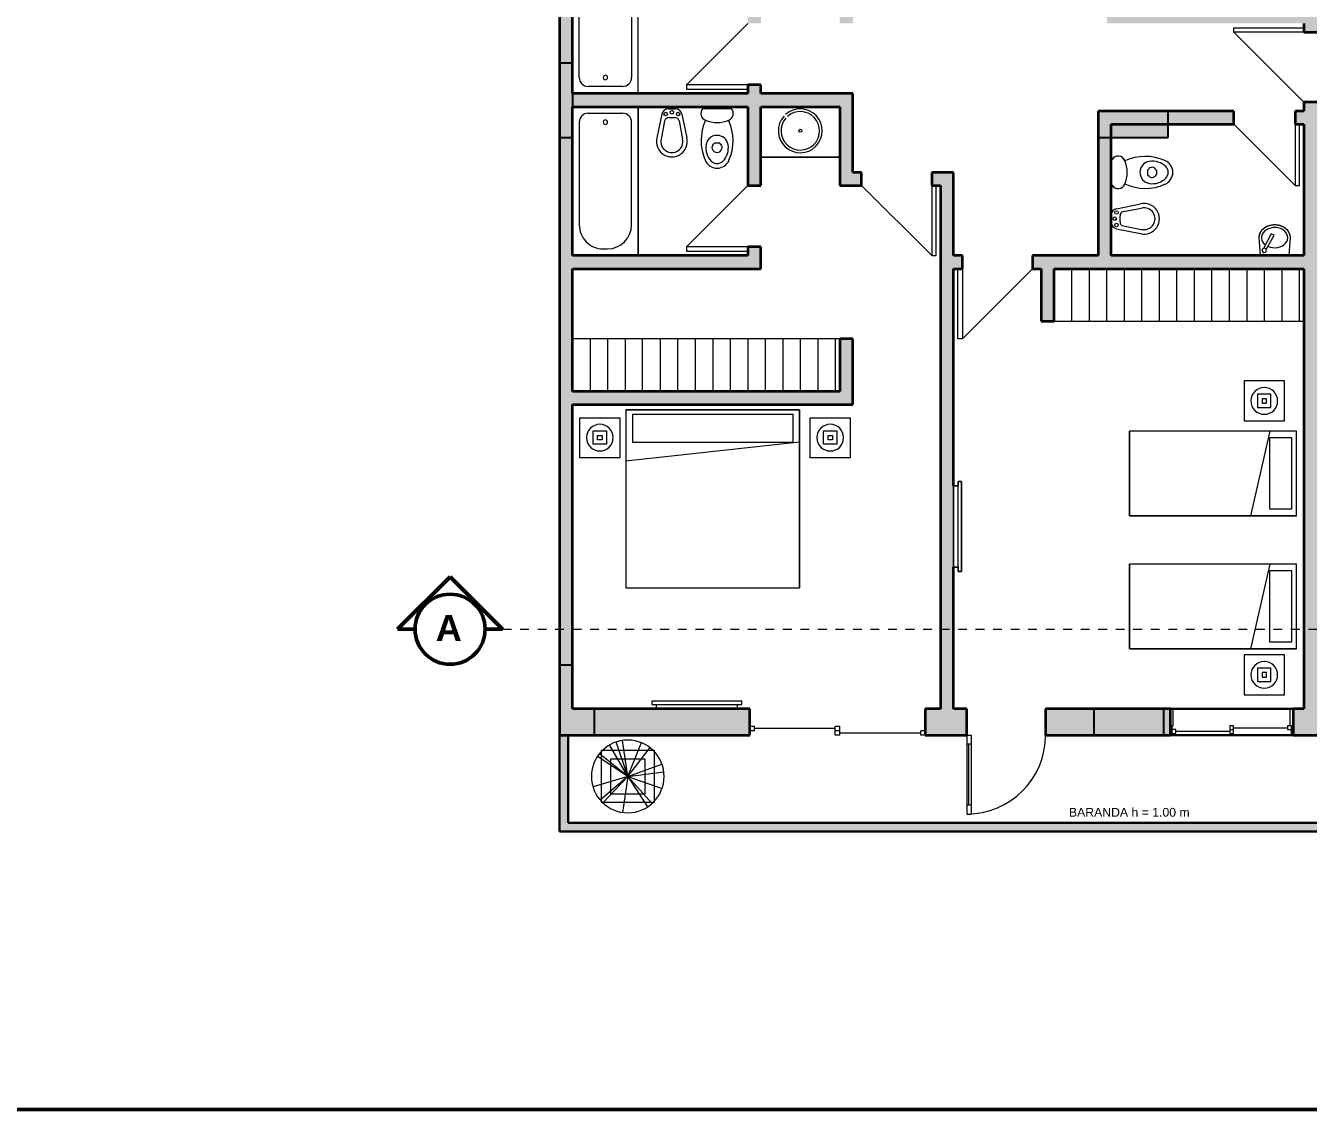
# Model space of a CAD drawing. Header units: metres. Extents: x 42 to 294, y -52 to 32.
# Drawn here: x 125.79 to 140.43, y 3.34 to 15.71 of the extents above; entities that cross this region are included whole.
import ezdxf

# ---------------------------------------------------------------- set-up
doc = ezdxf.new("R2010")
doc.units = ezdxf.units.M
doc.header["$LTSCALE"] = 0.15
doc.linetypes.add('Trazo punto', pattern=[0.015875, 0.00635, -0.004763, 0, -0.004763])
doc.layers.get('0').update_dxf_attribs({"lineweight": 20})
for name, color, linetype, lineweight in [('A-----SYP', 6, 'Continuous', 50), ('A-DOORSYM', 1, 'Continuous', 9), ('A-ELEVOTM', 1, 'Continuous', 9), ('A-FLOROTM', 6, 'Continuous', 13), ('A-GLAZIDM', 6, 'Continuous', 9), ('A-WALL', 2, 'Continuous', 30), ('E-LITEEQM', 4, 'Continuous', 9), ('I-DETLFUM', 2, 'Continuous', 9), ('L-DETLGEM', 6, 'Continuous', 9), ('L-PLNTBEM', 3, 'Continuous', 9), ('P-SANRFIM', 6, 'Continuous', 9), ('RECUADRO', 82, 'Continuous', 50)]:
    doc.layers.add(name, color=color, linetype=linetype, lineweight=lineweight)
doc.layers.add('Hatch', color=8, linetype='Continuous')
doc.layers.add('MUROS', color=11, linetype='Continuous')
doc.styles.get("Standard").update_dxf_attribs({"font": 'arial.ttf', "height": 0.15})

# ---------------------------------------------------------------- blocks, each defined once
blk = doc.blocks.new('Deslizante-2 Paneles - 2000 x 2100mm-72-02 Primer piso')
at = {"layer": 'A-DOORSYM', "lineweight": 13}
for p, q in [((-1, 0.277), (-1, 0.227)), ((-1, 0.277), (-0.95, 0.277)), ((-1, 0.227), (-0.95, 0.227)), ((-0.95, 0.277), (-0.95, 0.227)), ((-0.0254, 0.277), (-0.0254, 0.227)), ((-0.0254, 0.277), (0.0254, 0.277)), ((-0.0254, 0.227), (-0.0254, 0.177)), ((-0.0254, 0.227), (0.0254, 0.227)), ((-0.0254, 0.227), (0.0254, 0.227)), ((-0.0254, 0.177), (0.0254, 0.177)), ((0.0254, 0.277), (0.0254, 0.227)), ((0.0254, 0.227), (0.0254, 0.177)), ((0.9492, 0.227), (0.9492, 0.177)), ((0.9492, 0.227), (1, 0.227)), ((0.9492, 0.177), (1, 0.177)), ((1, 0.227), (1, 0.177))]:
    blk.add_line(p, q, dxfattribs=at)
at = {"layer": 'A-ELEVOTM'}
for p, q in [((-0.95, 0.252), (-0.0254, 0.252)), ((0.0254, 0.202), (0.9492, 0.202))]:
    blk.add_line(p, q, dxfattribs=at)
blk = doc.blocks.new('Simple-Cristal 1 - 900 x 2100mm-73-02 Primer piso')
at = {"layer": 'A-DOORSYM', "lineweight": 13}
for p, q in [((0.399, 0.948), (0.399, 1.05)), ((0.45, 1.05), (0.399, 1.05)), ((0.45, 0.948), (0.45, 1.05)), ((0.399, 0.948), (0.45, 0.948)), ((0.399, 0.252), (0.45, 0.252)), ((0.399, 0.15), (0.399, 0.252)), ((0.45, 0.15), (0.399, 0.15)), ((0.45, 0.15), (0.45, 0.252))]:
    blk.add_line(p, q, dxfattribs=at)
at = {"layer": 'A-DOORSYM'}
for p, q in [((0.399, 0.252), (0.399, 0.948)), ((0.45, 0.252), (0.45, 0.948))]:
    blk.add_line(p, q, dxfattribs=at)
blk.add_arc((0.45, 0.15), 0.9, 90, 180, dxfattribs=at)
at = {"layer": 'A-ELEVOTM'}
blk.add_line((0.4245, 0.948), (0.4245, 0.252), dxfattribs=at)
blk = doc.blocks.new('Puerta de 1 hoja - 80 x 210 cm-64-02 Primer piso')
at = {"layer": 'A-DOORSYM', "lineweight": 13}
for p, q in [((0.667, -0.875), (-0.133, -0.075)), ((0.667, -0.875), (-0.133, -0.075)), ((0.667, -0.075), (0.667, -0.875))]:
    blk.add_line(p, q, dxfattribs=at)
blk = doc.blocks.new('Puerta de 1 hoja - 80 x 210 cm-66-02 Primer piso')
at = {"layer": 'A-DOORSYM', "lineweight": 13}
for p, q in [((0.667, 0.875), (-0.133, 0.075)), ((0.667, 0.875), (-0.133, 0.075)), ((0.667, 0.075), (0.667, 0.875))]:
    blk.add_line(p, q, dxfattribs=at)
blk = doc.blocks.new('Puerta de 1 hoja - 70x210 cm-69-02 Primer piso')
at = {"layer": 'A-DOORSYM', "lineweight": 13}
for p, q in [((0.617, -0.775), (-0.083, -0.075)), ((0.617, -0.775), (-0.083, -0.075)), ((0.617, -0.075), (0.617, -0.775))]:
    blk.add_line(p, q, dxfattribs=at)
blk = doc.blocks.new('Puerta de 1 hoja - 70x210 cm-68-02 Primer piso')
at = {"layer": 'A-DOORSYM', "lineweight": 13}
for p, q in [((0.617, -0.775), (-0.083, -0.075)), ((0.617, -0.775), (-0.083, -0.075)), ((0.617, -0.075), (0.617, -0.775))]:
    blk.add_line(p, q, dxfattribs=at)
blk = doc.blocks.new('Deslizante con cubrejuntas - 1400 x 1200mm-38-02 Primer piso')
at = {"layer": 'A-GLAZIDM', "lineweight": 13}
for p, q in [((-0.7, 0.15), (-0.68095, 0.15)), ((-0.68095, 0.15), (-0.68095, 0.04205)), ((0.68095, 0.15), (0.68095, 0.04205)), ((0.7, 0.15), (0.68095, 0.15)), ((0.7, -0.15), (0.7, 0.15)), ((-0.6365, 0.0865), (-0.68095, 0.0865)), ((-0.68095, 0.04205), (-0.66825, 0.04205)), ((-0.66825, 0.04205), (-0.6365, 0.04205)), ((-0.66825, 0.04205), (-0.66825, -0.15)), ((-0.6365, 0.04205), (-0.6365, 0.0865)), ((-0.022225, 0.064275), (-0.6365, 0.064275)), ((-0.022225, 0.13095), (-0.022225, 0.04205)), ((0.022225, 0.13095), (-0.022225, 0.13095)), ((0.022225, 0.0865), (-0.022225, 0.0865)), ((-0.022225, 0.04205), (0.022225, 0.04205)), ((0.022225, 0.04205), (0.022225, 0.13095)), ((0.022225, 0.108725), (0.6365, 0.108725)), ((0.6365, 0.13095), (0.6365, 0.0865)), ((0.68095, 0.13095), (0.6365, 0.13095)), ((0.6365, 0.0865), (0.68095, 0.0865)), ((0.66825, 0.04205), (0.66825, -0.15)), ((0.68095, 0.04205), (0.66825, 0.04205)), ((-0.66825, -0.15), (-0.7, -0.15)), ((0.66825, -0.15), (0.7, -0.15))]:
    blk.add_line(p, q, dxfattribs=at)
blk = doc.blocks.new('Bed _3_ - 1981 x 2032mm - King-95-02 Primer piso')
at = {"layer": 'I-DETLFUM'}
for p, q in [((1.262, 0.97), (-0.719, 0.97)), ((-0.719, 0.97), (-0.719, -1.062)), ((-0.719, 0.97), (-0.719, -1.062)), ((-0.719, 0.97), (1.262, 0.97)), ((-0.643, 0.92), (-0.643, 0.602)), ((-0.643, 0.92), (1.186, 0.92)), ((1.186, 0.92), (1.186, 0.602)), ((1.262, -1.062), (1.262, 0.97)), ((1.262, 0.97), (1.262, -1.062)), ((1.262, 0.602), (-0.719, 0.384)), ((-0.643, 0.602), (1.186, 0.602)), ((-0.719, -1.062), (1.262, -1.062)), ((-0.719, -1.062), (1.262, -1.062))]:
    blk.add_line(p, q, dxfattribs=at)
blk = doc.blocks.new('Mesa-Mesita de noche - 0457 x 0457 x 0610 mm-22-02 Primer piso')
at = {"layer": 'I-DETLFUM'}
for p, q in [((0.004, 0), (0.004, 0.457)), ((0.004, 0.457), (0.461, 0.457)), ((0.461, 0.457), (0.461, 0)), ((0.461, 0), (0.004, 0))]:
    blk.add_line(p, q, dxfattribs=at)
blk = doc.blocks.new('Table Lamp _2_ - 60 watt Incandescent-23-02 Primer piso')
at = {"layer": 'E-LITEEQM'}
for p, q in [((-0.0762, -0.0762), (-0.0762, 0.0762)), ((-0.0762, 0.0762), (0.0762, 0.0762)), ((-0.0254, -0.0254), (-0.0254, 0.0254)), ((-0.0254, 0.0254), (0.0254, 0.0254)), ((0.0254, 0.0254), (0.0254, -0.0254)), ((0.0762, 0.0762), (0.0762, -0.0762)), ((0.0762, -0.0762), (-0.0762, -0.0762)), ((0.0254, -0.0254), (-0.0254, -0.0254))]:
    blk.add_line(p, q, dxfattribs=at)
for start, end in [(360, 180), (180, 360)]:
    blk.add_arc((0, 0), 0.1524, start, end, dxfattribs=at)
blk = doc.blocks.new('Television - Plasma - 42_-91-02 Primer piso')
at = {"layer": 'I-DETLFUM'}
for p, q in [((-0.4064, 0), (-0.4064, -0.0508)), ((-0.4064, 0), (-0.4064, -0.0508)), ((-0.4064, -0.0508), (-0.4572, -0.0508)), ((-0.4572, -0.0508), (-0.4572, -0.0889)), ((-0.4572, -0.0508), (-0.4572, -0.0889)), ((0.5715, -0.0508), (-0.4572, -0.0508)), ((-0.4572, -0.0889), (0.5715, -0.0889)), ((-0.4572, -0.0889), (0.5715, -0.0889)), ((0.5207, -0.0508), (0.5207, 0)), ((0.5207, -0.0508), (0.5207, 0)), ((0.5715, -0.0508), (0.5207, -0.0508)), ((0.5715, -0.0889), (0.5715, -0.0508)), ((0.5715, -0.0889), (0.5715, -0.0508))]:
    blk.add_line(p, q, dxfattribs=at)
blk = doc.blocks.new('Sink - Bathroom _2_ - Sink - Bathroom _2_-96-02 Primer piso')
at = {"layer": 'P-SANRFIM'}
for p, q in [((0.475, 0.6), (-0.425, 0.6)), ((-0.425, 0.6), (0.475, 0.6))]:
    blk.add_line(p, q, dxfattribs=at)
blk.add_circle((0.025, 0.3), 0.017, dxfattribs=at)
for radius, start, end in [(0.25, 318.0028, 312.3075), (0.22, 318.5288, 312.0316)]:
    blk.add_arc((0.025, 0.3), radius, start, end, dxfattribs=at)
blk = doc.blocks.new('WC w Cistern _5_ - 540 x 360mm-97-02 Primer piso')
at = {"layer": 'P-SANRFIM'}
for p, q in [((-0.043, 0.431), (-0.031, 0.418)), ((-0.031, 0.418), (0.031, 0.418)), ((0.031, 0.418), (0.043, 0.431))]:
    blk.add_line(p, q, dxfattribs=at)
for points in [[(-0.133, 0.156), (-0.15, 0.146), (-0.165, 0.133), (-0.176, 0.117), (-0.183, 0.099), (-0.185, 0.079), (-0.183, 0.06), (-0.176, 0.041), (-0.165, 0.025)], [(0.165, 0.025), (0.176, 0.041), (0.183, 0.06), (0.185, 0.079), (0.183, 0.099), (0.176, 0.117), (0.165, 0.133), (0.15, 0.146), (0.133, 0.156)]]:
    blk.add_lwpolyline(points, dxfattribs=at)
for centre, radius, start, end in [((0.375, 0.388), 0.558, 156.2031, 204.6097), ((0.375, 0.388), 0.558, 156.2031, 204.6455), ((0.001, 0.553), 0.15, 90.5311, 156.2031), ((0.001, 0.553), 0.15, 90.5311, 156.2031), ((0.091, 0.47), 0.22, 135.6026, 189.0939), ((-0.008, 0.567), 0.0816, 84.1645, 135.6026), ((-0.001, 0.553), 0.15, 23.7969, 89.4689), ((-0.001, 0.553), 0.15, 23.7969, 89.4689), ((0.008, 0.567), 0.0816, 44.3974, 95.8355), ((-0.091, 0.47), 0.22, 350.9061, 44.3974), ((-0.375, 0.388), 0.558, 335.3545, 23.7969), ((-0.375, 0.388), 0.558, 335.3903, 23.7969), ((-0.008, 0.466), 0.05, 162.8135, 225), ((0, 0.464), 0.0581, 17.1829, 162.8135), ((0.008, 0.466), 0.05, 315, 17.1829), ((0, 0.456), 0.128, 189.0939, 270.0015), ((0, 0.456), 0.128, 269.9985, 317.5547), ((0, 0.456), 0.128, 317.5547, 350.9061), ((-0.103, 0.079), 0.0825, 113.1218, 221.16), ((0, -0.162), 0.344, 66.8782, 113.1218), ((0.103, 0.079), 0.0825, 318.84, 66.8782)]:
    blk.add_arc(centre, radius, start, end, dxfattribs=at)
blk = doc.blocks.new('2D Bath _2_ - 2D Bath _2_ 2-98-02 Primer piso')
at = {"layer": 'P-SANRFIM'}
for p, q in [((0.589, 0.825), (-1.111, 0.825)), ((-1.111, 0.825), (0.589, 0.825)), ((0.24, 0.749), (-0.933, 0.749)), ((-1.034, 0.647), (-1.034, 0.253)), ((0.513, 0.425), (0.513, 0.475)), ((-0.933, 0.151), (0.24, 0.151))]:
    blk.add_line(p, q, dxfattribs=at)
for centre, radius, start, end in [((-0.933, 0.647), 0.102, 90, 180), ((0.24, 0.475), 0.273, 360, 90), ((-0.933, 0.45), 0.0254, 0, 180), ((-0.933, 0.45), 0.0254, 180, 0), ((0.24, 0.425), 0.273, 270, 0), ((-0.933, 0.253), 0.102, 180, 270)]:
    blk.add_arc(centre, radius, start, end, dxfattribs=at)
blk = doc.blocks.new('2D Bath _2_ - 2D Bath _2_-99-02 Primer piso')
at = {"layer": 'P-SANRFIM'}
for p, q in [((-1.111, -0.075), (-1.111, -0.825)), ((-1.111, -0.075), (-1.111, -0.825)), ((0.389, -0.825), (0.389, -0.075)), ((0.389, -0.825), (0.389, -0.075)), ((-1.034, -0.647), (-1.034, -0.253)), ((-0.933, -0.151), (0.04, -0.151)), ((0.313, -0.425), (0.313, -0.475)), ((-1.111, -0.825), (0.389, -0.825)), ((-1.111, -0.825), (0.389, -0.825)), ((0.04, -0.749), (-0.933, -0.749))]:
    blk.add_line(p, q, dxfattribs=at)
for centre, radius, start, end in [((-0.933, -0.253), 0.102, 90, 180), ((0.04, -0.425), 0.273, 360, 90), ((-0.933, -0.45), 0.0254, 360, 180), ((-0.933, -0.45), 0.0254, 180, 0), ((0.04, -0.475), 0.273, 270, 0), ((-0.933, -0.647), 0.102, 180, 270)]:
    blk.add_arc(centre, radius, start, end, dxfattribs=at)
blk = doc.blocks.new('Bed _3_ - 0965 x 1905mm - Twin-100-02 Primer piso')
at = {"layer": 'I-DETLFUM'}
for p, q in [((0.754, 0.998), (-0.211, 0.998)), ((-0.211, 0.998), (-0.211, -0.907)), ((-0.211, 0.998), (0.754, 0.998)), ((-0.211, -0.907), (-0.211, 0.998)), ((0.754, -0.907), (0.754, 0.998)), ((0.754, -0.907), (0.754, 0.998)), ((0.754, -0.602), (-0.211, -0.384)), ((-0.135, -0.602), (0.678, -0.602)), ((-0.135, -0.856), (-0.135, -0.602)), ((0.678, -0.856), (0.678, -0.602)), ((-0.135, -0.856), (0.678, -0.856)), ((-0.211, -0.907), (0.754, -0.907)), ((-0.211, -0.907), (0.754, -0.907))]:
    blk.add_line(p, q, dxfattribs=at)
blk = doc.blocks.new('Mesa-Mesita de noche - 0457 x 0457 x 0610 mm-101-02 Primer piso')
at = {"layer": 'I-DETLFUM'}
for p, q in [((0.461, 0), (0.004, 0)), ((0.004, 0), (0.004, -0.457)), ((0.461, -0.457), (0.461, 0)), ((0.004, -0.457), (0.461, -0.457))]:
    blk.add_line(p, q, dxfattribs=at)
blk = doc.blocks.new('Table Lamp _2_ - 60 watt Incandescent-102-02 Primer piso')
at = {"layer": 'E-LITEEQM'}
for p, q in [((0.0762, 0.0762), (-0.0762, 0.0762)), ((-0.0762, 0.0762), (-0.0762, -0.0762)), ((0.0254, 0.0254), (-0.0254, 0.0254)), ((-0.0254, 0.0254), (-0.0254, -0.0254)), ((0.0254, -0.0254), (0.0254, 0.0254)), ((0.0762, -0.0762), (0.0762, 0.0762)), ((-0.0762, -0.0762), (0.0762, -0.0762)), ((-0.0254, -0.0254), (0.0254, -0.0254))]:
    blk.add_line(p, q, dxfattribs=at)
for start, end in [(0, 180), (180, 0)]:
    blk.add_arc((0, 0), 0.1524, start, end, dxfattribs=at)
blk = doc.blocks.new('WC w Cistern _5_ - 540 x 360mm-7-02 Primer piso')
at = {"layer": 'P-SANRFIM'}
for p, q in [((-0.147, 0), (-0.147, -0.009)), ((-0.147, 0), (-0.147, -0.009)), ((0.147, -0.009), (0.147, 0)), ((0.147, -0.009), (0.147, 0)), ((-0.043, -0.431), (-0.031, -0.418)), ((-0.031, -0.418), (0.031, -0.418)), ((0.031, -0.418), (0.043, -0.431))]:
    blk.add_line(p, q, dxfattribs=at)
for centre, radius, start, end in [((-0.103, -0.079), 0.0825, 122.2745, 248.8192), ((-0.103, -0.079), 0.0825, 122.2745, 246.8782), ((0.103, -0.079), 0.0825, 291.1808, 57.7255), ((0.103, -0.079), 0.0825, 293.1218, 57.7255), ((0.375, -0.388), 0.558, 155.3545, 203.7969), ((0.375, -0.388), 0.558, 155.3903, 203.7969), ((0, 0.162), 0.344, 246.8782, 293.1218), ((-0.375, -0.388), 0.558, 336.2031, 24.6455), ((-0.375, -0.388), 0.558, 336.2031, 24.6097), ((0.091, -0.47), 0.22, 170.9061, 224.3974), ((0, -0.456), 0.128, 89.9985, 170.9061), ((-0.008, -0.466), 0.05, 135, 197.1865), ((0, -0.456), 0.128, 42.4453, 90.0015), ((0.008, -0.466), 0.05, 342.8171, 45), ((-0.091, -0.47), 0.22, 315.6026, 9.0939), ((0, -0.456), 0.128, 9.0939, 42.4453), ((0, -0.464), 0.0581, 197.1865, 342.8171), ((0.001, -0.553), 0.15, 203.7969, 269.4689), ((0.001, -0.553), 0.15, 203.7969, 269.4689), ((-0.008, -0.567), 0.0816, 224.3974, 275.8355), ((-0.001, -0.553), 0.15, 270.5311, 336.2031), ((-0.001, -0.553), 0.15, 270.5311, 336.2031), ((0.008, -0.567), 0.0816, 264.1645, 315.6026)]:
    blk.add_arc(centre, radius, start, end, dxfattribs=at)
blk = doc.blocks.new('Basin - Small - Basin - Small-109-02 Primer piso')
at = {"layer": 'P-SANRFIM'}
for p, q in [((0.18, -0.205), (0.165, 0)), ((0.18, -0.205), (0.165, 0)), ((-0.165, 0), (-0.18, -0.205)), ((-0.165, 0), (-0.18, -0.205)), ((0.097, -0.071), (0.007, -0.233)), ((0.038, -0.25), (0.127, -0.083)), ((0.007, -0.233), (0.038, -0.25))]:
    blk.add_line(p, q, dxfattribs=at)
for start, end in [(152, 332), (332, 152)]:
    blk.add_arc((0.119, -0.059), 0.025, start, end, dxfattribs=at)
for major_axis, ratio, start_param, end_param in [((0.15, 0), 0.766667, 1.028817, 7.090351), ((0.18, 0), 0.805556, 3.141593, 6.283185)]:
    blk.add_ellipse((0, -0.205), major_axis=major_axis, ratio=ratio, start_param=start_param, end_param=end_param, dxfattribs=at)
at = {"layer": 'P-SANRFIM', "start_tangent": (0.003421, -0.999994), "end_tangent": (0.003421, 0.999994)}
blk.add_spline([(-0.18, -0.205), (-0.179, -0.221), (-0.175, -0.237), (-0.17, -0.253), (-0.166, -0.261), (-0.162, -0.268), (-0.158, -0.275), (-0.152, -0.282), (-0.147, -0.289), (-0.141, -0.295), (-0.134, -0.302), (-0.127, -0.308), (-0.12, -0.313), (-0.112, -0.318), (-0.104, -0.323), (-0.096, -0.328), (-0.087, -0.332), (-0.078, -0.336), (-0.069, -0.339), (-0.059, -0.342), (-0.05, -0.344), (-0.04, -0.346), (-0.03, -0.348), (-0.02, -0.349), (-0.01, -0.35), (0, -0.35), (0.01, -0.35), (0.02, -0.349), (0.03, -0.348), (0.04, -0.346), (0.055, -0.343), (0.069, -0.339), (0.083, -0.334), (0.096, -0.328), (0.108, -0.321), (0.12, -0.313), (0.131, -0.305), (0.141, -0.295), (0.15, -0.286), (0.158, -0.275), (0.164, -0.264), (0.17, -0.253), (0.174, -0.241), (0.177, -0.229), (0.18, -0.205)], degree=3, dxfattribs=at)
blk = doc.blocks.new('Television - Plasma - 42_-117-02 Primer piso')
at = {"layer": 'I-DETLFUM'}
for p, q in [((0.5715, 0.0889), (-0.4572, 0.0889)), ((-0.4572, 0.0889), (-0.4572, 0.0508)), ((-0.4572, 0.0508), (-0.4572, 0.0889)), ((-0.4572, 0.0889), (0.5715, 0.0889)), ((-0.4572, 0.0508), (-0.4064, 0.0508)), ((0.5715, 0.0508), (-0.4572, 0.0508)), ((-0.4064, 0.0508), (-0.4064, 0)), ((-0.4064, 0), (-0.4064, 0.0508)), ((-0.4064, 0), (0.5207, 0)), ((0.5207, 0), (-0.4064, 0)), ((0.5207, 0.0508), (0.5715, 0.0508)), ((0.5207, 0), (0.5207, 0.0508)), ((0.5207, 0.0508), (0.5207, 0)), ((0.5715, 0.0508), (0.5715, 0.0889)), ((0.5715, 0.0889), (0.5715, 0.0508))]:
    blk.add_line(p, q, dxfattribs=at)
blk = doc.blocks.new('Tiesto - 0600 x 0600mm-93-02 Primer piso')
at = {"layer": 'L-DETLGEM'}
for p, q in [((-0.3, -0.3), (-0.3, 0.3)), ((-0.3, 0.3), (0.3, 0.3)), ((0.3, 0.3), (0.3, -0.3)), ((-0.1984, 0.1984), (-0.1984, -0.1984)), ((0.1984, 0.1984), (-0.1984, 0.1984)), ((0.1984, -0.1984), (0.1984, 0.1984)), ((-0.1984, -0.1984), (0.1984, -0.1984)), ((0.3, -0.3), (-0.3, -0.3))]:
    blk.add_line(p, q, dxfattribs=at)
blk = doc.blocks.new('RPC Tree - Deciduous - Gray Birch - 1_5 Meter-94-02 Primer piso')
at = {"layer": 'L-PLNTBEM'}
for q in [(-0.209, 0.359), (-0.133, 0.393), (-0.059, 0.411), (0.156, 0.385), (0.254, 0.328), (-0.347, 0.228), (-0.325, 0.257), (-0.397, -0.119), (-0.314, -0.271), (-0.284, -0.302), (-0.059, -0.411), (0.39, 0.141), (0.412, 0.053), (0.224, -0.349), (0.278, -0.308), (0.391, -0.14)]:
    blk.add_line((0, 0), q, dxfattribs=at)
for start, end in [(360, 180), (180, 360)]:
    blk.add_arc((0, 0), 0.415, start, end, dxfattribs=at)
blk = doc.blocks.new('Sección - Extremo de sección-3896-02 Primer piso')
at = {"layer": 'A-----SYP'}
for p, q in [((-0.006, 0.00598), (-0.012, 0)), ((0, 0), (-0.006, 0.00598)), ((-0.012, 0), (-0.01, 0)), ((-0.002, 0), (0, 0))]:
    blk.add_line(p, q, dxfattribs=at)
blk.add_circle((-0.006, 0), 0.004, dxfattribs=at)
blk.add_arc((-0.006, 0), 0.004, 0, 180, dxfattribs=at)

msp = doc.modelspace()

# ---------------------------------------------------------------- hatches: boundary and pattern name
at = {"layer": 'Hatch'}
msp.add_hatch(color=256, dxfattribs=at).paths.add_polyline_path([(132.034, 15.287), (131.884, 15.287), (131.884, 14.437), (132.034, 14.437)])
at = {"layer": 'Hatch', "ltscale": 0.2}
for points in [[(138.834, 14.437), (138.834, 14.737), (138.034, 14.737), (138.034, 14.437)], [(131.884, 7.612), (132.284, 7.612), (132.284, 7.912), (132.034, 7.912), (132.034, 8.412), (131.884, 8.412)], [(138.784, 7.612), (138.784, 7.912), (137.984, 7.912), (137.984, 7.612)]]:
    msp.add_hatch(color=256, dxfattribs=at).paths.add_polyline_path(points)
at = {"layer": 'MUROS'}
for points in [[(135.334, 16.787), (135.234, 16.787), (135.234, 17.387), (135.084, 17.387), (135.084, 16.787), (132.034, 16.787), (132.034, 20.037), (131.884, 20.037), (131.884, 15.287), (132.034, 15.287), (132.034, 16.637), (134.034, 16.637), (134.034, 15.737), (134.184, 15.737), (134.184, 16.637), (135.084, 16.637), (135.084, 15.737), (135.234, 15.737), (135.234, 16.637), (135.334, 16.637)], [(145.184, 7.612), (145.084, 7.612), (145.084, 6.612), (131.984, 6.612), (131.984, 7.611), (131.884, 7.611), (131.884, 6.512), (145.184, 6.512)]]:
    msp.add_hatch(color=256, dxfattribs=at).paths.add_polyline_path(points)
h = msp.add_hatch(color=256, dxfattribs=at)
h.paths.add_polyline_path([(140.534, 18.662), (140.609, 18.662), (140.609, 18.812), (140.534, 18.812), (140.534, 19.212), (140.384, 19.212), (140.384, 15.887), (138.384, 15.887), (138.384, 16.487), (138.234, 16.487), (138.234, 15.887), (138.134, 15.887), (138.134, 15.737), (140.384, 15.737), (140.384, 15.637), (140.534, 15.637)])
h.paths.add_polyline_path([(144.309, 18.812), (141.509, 18.812), (141.509, 18.662), (144.109, 18.662), (144.109, 17.612), (144.259, 17.612), (144.259, 18.662), (144.309, 18.662)])
h.paths.add_polyline_path([(139.584, 14.737), (138.834, 14.737), (138.834, 14.587), (139.584, 14.587)], flags=17)
h.paths.add_polyline_path([(141.784, 8.712), (140.534, 8.712), (140.534, 8.822), (140.384, 8.822), (140.384, 7.912), (140.259, 7.912), (140.259, 7.612), (140.684, 7.612), (140.684, 8.412), (141.784, 8.412)])
h.paths.add_polyline_path([(140.534, 14.837), (140.384, 14.837), (140.384, 14.737), (140.284, 14.737), (140.284, 14.587), (140.334, 14.587), (140.384, 14.587), (140.384, 13.087), (138.184, 13.087), (138.184, 14.437), (138.034, 14.437), (138.034, 13.087), (137.284, 13.087), (137.284, 12.937), (137.384, 12.937), (137.384, 12.337), (137.534, 12.337), (137.534, 12.937), (140.384, 12.937), (140.384, 8.822), (140.534, 8.822), (140.534, 10.34), (140.534, 11.445)])
h = msp.add_hatch(color=256, dxfattribs=at)
h.paths.add_polyline_path([(135.234, 14.937), (134.184, 14.937), (134.184, 15.037), (134.034, 15.037), (134.034, 14.987), (134.034, 14.937), (132.034, 14.937), (132.034, 14.787), (134.034, 14.787), (134.034, 13.887), (134.184, 13.887), (134.184, 14.787), (135.084, 14.787), (135.084, 13.887), (135.334, 13.887), (135.334, 14.037), (135.234, 14.037)])
h.paths.add_polyline_path([(134.184, 13.187), (134.034, 13.187), (134.034, 13.137), (134.034, 13.087), (132.034, 13.087), (132.034, 14.437), (131.884, 14.437), (131.884, 8.822), (132.034, 8.822), (132.034, 11.387), (135.234, 11.387), (135.234, 12.137), (135.084, 12.137), (135.084, 11.537), (132.034, 11.537), (132.034, 12.937), (134.184, 12.937)])
h = msp.add_hatch(color=256, dxfattribs=at)
h.paths.add_polyline_path([(136.384, 12.937), (136.484, 12.937), (136.484, 13.087), (136.384, 13.087), (136.384, 14.037), (136.134, 14.037), (136.134, 13.887), (136.184, 13.887), (136.234, 13.887), (136.234, 8.822), (136.384, 8.822), (136.384, 9.531), (136.384, 10.458)])
h.paths.add_polyline_path([(136.384, 8.822), (136.234, 8.822), (136.234, 7.912), (136.059, 7.912), (136.059, 7.612), (136.534, 7.612), (136.534, 7.912), (136.384, 7.912)])
h.paths.add_polyline_path([(134.059, 7.912), (132.284, 7.912), (132.284, 7.612), (134.059, 7.612)])
h.paths.add_polyline_path([(132.034, 8.822), (131.884, 8.822), (131.884, 8.412), (132.034, 8.412)])
h.paths.add_polyline_path([(137.984, 7.912), (137.434, 7.912), (137.434, 7.612), (137.984, 7.612)])
h.paths.add_polyline_path([(138.859, 7.912), (138.784, 7.912), (138.784, 7.612), (138.859, 7.612)])

# ---------------------------------------------------------------- linework, layer by layer
for p, q in [((137.534, 12.337), (137.534, 12.937)), ((137.734, 12.337), (137.734, 12.937)), ((137.934, 12.337), (137.934, 12.937)), ((138.134, 12.337), (138.134, 12.937)), ((138.334, 12.337), (138.334, 12.937)), ((138.534, 12.337), (138.534, 12.937)), ((138.734, 12.337), (138.734, 12.937)), ((138.934, 12.337), (138.934, 12.937)), ((139.134, 12.337), (139.134, 12.937)), ((139.334, 12.337), (139.334, 12.937)), ((139.534, 12.337), (139.534, 12.937)), ((139.734, 12.337), (139.734, 12.937)), ((139.934, 12.337), (139.934, 12.937)), ((140.134, 12.337), (140.134, 12.937)), ((140.334, 12.337), (140.334, 12.937)), ((137.534, 12.337), (140.384, 12.337)), ((135.084, 12.137), (132.034, 12.137)), ((132.034, 12.137), (132.034, 11.537)), ((132.234, 12.137), (132.234, 11.537)), ((132.434, 12.137), (132.434, 11.537)), ((132.634, 12.137), (132.634, 11.537)), ((132.829, 12.137), (132.829, 11.537)), ((133.034, 12.137), (133.034, 11.537)), ((133.234, 12.137), (133.234, 11.537)), ((133.434, 12.137), (133.434, 11.537)), ((133.634, 12.137), (133.634, 11.537)), ((133.834, 12.137), (133.834, 11.537)), ((134.034, 12.137), (134.034, 11.537)), ((134.234, 12.137), (134.234, 11.537)), ((134.434, 12.137), (134.434, 11.537)), ((134.434, 12.137), (134.434, 11.537)), ((134.634, 12.137), (134.634, 11.537)), ((134.834, 12.137), (134.834, 11.537)), ((135.034, 12.137), (135.034, 11.537))]:
    msp.add_line(p, q)
at = {"layer": 'A-----SYP', "linetype": 'Trazo punto', "lineweight": 15}
msp.add_line((131.236, 8.822), (164.402, 8.822), dxfattribs=at)
at = {"layer": 'A-DOORSYM'}
for p, q in [((139.584, 15.637), (139.584, 15.687)), ((139.584, 15.687), (140.384, 15.687)), ((140.384, 15.687), (140.384, 15.637)), ((140.384, 15.637), (140.384, 15.637)), ((133.334, 15.037), (133.334, 14.987)), ((133.334, 14.987), (134.034, 14.987)), ((134.034, 14.987), (134.034, 15.037)), ((140.334, 14.587), (140.284, 14.587)), ((140.334, 13.887), (140.334, 14.587)), ((136.184, 13.887), (136.134, 13.887)), ((136.184, 13.087), (136.184, 13.887)), ((140.284, 13.887), (140.334, 13.887)), ((133.334, 13.187), (133.334, 13.137)), ((134.034, 13.137), (134.034, 13.187)), ((133.334, 13.137), (134.034, 13.137)), ((136.134, 13.087), (136.184, 13.087)), ((136.434, 12.137), (136.434, 12.937)), ((136.434, 12.937), (136.484, 12.937)), ((136.484, 12.137), (136.434, 12.137))]:
    msp.add_line(p, q, dxfattribs=at)
at = {"layer": 'A-FLOROTM'}
msp.add_line((131.984, 7.612), (131.984, 7.611), dxfattribs=at)
at = {"layer": 'A-WALL', "lineweight": 35}
for p, q in [((131.884, 20.487), (131.884, 7.612)), ((132.034, 14.937), (132.034, 16.637)), ((140.384, 15.737), (140.384, 15.637)), ((140.384, 15.637), (140.534, 15.637)), ((134.034, 14.937), (132.034, 14.937)), ((134.034, 15.037), (134.034, 14.937)), ((134.184, 15.037), (134.034, 15.037)), ((134.184, 14.937), (134.184, 15.037)), ((135.234, 14.937), (134.184, 14.937)), ((135.234, 14.037), (135.234, 14.937)), ((140.534, 14.837), (140.384, 14.837)), ((140.384, 14.837), (140.384, 14.737)), ((132.034, 13.087), (132.034, 14.787)), ((132.034, 14.787), (134.034, 14.787)), ((134.034, 14.787), (134.034, 13.887)), ((134.184, 14.787), (135.084, 14.787)), ((134.184, 13.887), (134.184, 14.787)), ((135.084, 14.787), (135.084, 13.887)), ((139.584, 14.737), (138.034, 14.737)), ((138.034, 14.737), (138.034, 13.087)), ((139.584, 14.587), (139.584, 14.737)), ((140.384, 14.737), (140.284, 14.737)), ((140.284, 14.737), (140.284, 14.587)), ((138.184, 14.587), (139.584, 14.587)), ((138.184, 13.087), (138.184, 14.587)), ((140.284, 14.587), (140.384, 14.587)), ((140.384, 14.587), (140.384, 13.087)), ((135.334, 14.037), (135.234, 14.037)), ((135.334, 13.887), (135.334, 14.037)), ((136.384, 14.037), (136.134, 14.037)), ((136.134, 14.037), (136.134, 13.887)), ((136.384, 13.087), (136.384, 14.037)), ((134.034, 13.887), (134.184, 13.887)), ((135.084, 13.887), (135.334, 13.887)), ((136.134, 13.887), (136.234, 13.887)), ((136.234, 13.887), (136.234, 7.912)), ((134.034, 13.187), (134.034, 13.087)), ((134.184, 13.187), (134.034, 13.187)), ((134.184, 12.937), (134.184, 13.187)), ((134.034, 13.087), (132.034, 13.087)), ((136.484, 13.087), (136.384, 13.087)), ((136.484, 12.937), (136.484, 13.087)), ((138.034, 13.087), (137.284, 13.087)), ((137.284, 13.087), (137.284, 12.937)), ((140.384, 13.087), (138.184, 13.087)), ((132.034, 11.537), (132.034, 12.937)), ((132.034, 12.937), (134.184, 12.937)), ((136.384, 10.458), (136.384, 12.937)), ((136.384, 12.937), (136.484, 12.937)), ((137.284, 12.937), (137.384, 12.937)), ((137.384, 12.937), (137.384, 12.337)), ((137.534, 12.937), (140.384, 12.937)), ((137.534, 12.337), (137.534, 12.937)), ((140.384, 12.937), (140.384, 7.912)), ((137.384, 12.337), (137.534, 12.337)), ((135.234, 12.137), (135.084, 12.137)), ((135.084, 12.137), (135.084, 11.537)), ((135.234, 11.387), (135.234, 12.137)), ((135.084, 11.537), (132.034, 11.537)), ((132.034, 7.912), (132.034, 11.387)), ((132.034, 11.387), (135.234, 11.387)), ((136.384, 7.912), (136.384, 9.531)), ((134.059, 7.912), (132.034, 7.912)), ((134.059, 7.612), (134.059, 7.912)), ((136.234, 7.912), (136.059, 7.912)), ((136.059, 7.912), (136.059, 7.612)), ((136.534, 7.912), (136.384, 7.912)), ((136.534, 7.612), (136.534, 7.912)), ((138.859, 7.912), (137.434, 7.912)), ((137.434, 7.912), (137.434, 7.612)), ((138.859, 7.612), (138.859, 7.912)), ((140.384, 7.912), (140.259, 7.912)), ((140.259, 7.912), (140.259, 7.612)), ((131.884, 7.612), (134.059, 7.612)), ((136.059, 7.612), (136.534, 7.612)), ((137.434, 7.612), (138.859, 7.612)), ((140.259, 7.612), (140.684, 7.612))]:
    msp.add_line(p, q, dxfattribs=at)
at = {"layer": 'A-WALL'}
for p, q in [((138.859, 7.912), (140.259, 7.912)), ((131.884, 6.512), (131.884, 7.611)), ((131.984, 7.611), (131.884, 7.611)), ((131.984, 7.611), (131.984, 6.612)), ((140.259, 7.612), (138.859, 7.612)), ((131.984, 6.612), (145.084, 6.612)), ((145.184, 6.512), (131.884, 6.512))]:
    msp.add_line(p, q, dxfattribs=at)
at = {"layer": 'Hatch', "ltscale": 0.2}
for p, q in [((131.884, 15.287), (132.034, 15.287)), ((131.884, 14.437), (131.884, 15.287)), ((132.034, 15.287), (132.034, 14.437)), ((138.834, 14.737), (138.034, 14.737)), ((138.034, 14.737), (138.034, 14.437)), ((138.834, 14.437), (138.834, 14.737)), ((131.884, 14.437), (132.034, 14.437)), ((138.034, 14.437), (138.834, 14.437)), ((132.034, 8.412), (131.884, 8.412)), ((131.884, 8.412), (131.884, 7.612)), ((132.034, 7.912), (132.034, 8.412)), ((132.284, 7.912), (132.034, 7.912)), ((132.284, 7.612), (132.284, 7.912)), ((138.784, 7.912), (137.984, 7.912)), ((137.984, 7.912), (137.984, 7.612)), ((138.784, 7.612), (138.784, 7.912)), ((131.884, 7.612), (132.284, 7.612)), ((137.984, 7.612), (138.784, 7.612))]:
    msp.add_line(p, q, dxfattribs=at)
at = {"layer": 'P-SANRFIM'}
for p, q in [((133.054, 14.703), (132.998, 14.43)), ((133.127, 14.763), (133.208, 14.763)), ((133.134, 14.663), (133.202, 14.663)), ((133.282, 14.703), (133.338, 14.43)), ((133.849, 14.763), (133.519, 14.763)), ((133.085, 14.625), (133.047, 14.418)), ((133.168, 14.637), (133.168, 14.637)), ((133.25, 14.625), (133.289, 14.418)), ((138.244, 13.622), (138.517, 13.678)), ((138.322, 13.591), (138.529, 13.63)), ((138.184, 13.468), (138.184, 13.549)), ((138.284, 13.474), (138.284, 13.542)), ((138.334, 13.508), (138.334, 13.508)), ((138.244, 13.394), (138.517, 13.338)), ((138.322, 13.426), (138.529, 13.387))]:
    msp.add_line(p, q, dxfattribs=at)
for centre in [(133.097, 14.703), (133.168, 14.723), (133.239, 14.703), (138.224, 13.508), (138.244, 13.579), (138.244, 13.437)]:
    msp.add_circle(centre, 0.02, dxfattribs=at)
for centre, radius, start, end in [((133.127, 14.688), 0.075, 90, 168.4097), ((133.134, 14.613), 0.05, 90, 166.1286), ((133.202, 14.613), 0.05, 13.8714, 90), ((133.208, 14.688), 0.075, 11.5903, 90), ((133.168, 14.388), 0.175, 166.1286, 13.8714), ((133.168, 14.388), 0.125, 166.1286, 13.8714), ((138.259, 13.549), 0.075, 101.5903, 180), ((138.559, 13.508), 0.175, 256.1286, 103.8714), ((138.559, 13.508), 0.125, 256.1286, 103.8714), ((138.334, 13.542), 0.05, 103.8714, 180), ((138.334, 13.474), 0.05, 180, 256.1286), ((138.259, 13.468), 0.075, 180, 258.4097)]:
    msp.add_arc(centre, radius, start, end, dxfattribs=at)
at = {"layer": 'RECUADRO', "ltscale": 0.1}
for p, q in [((83.791, 3.341), (125.791, 3.341)), ((167.791, 3.341), (125.791, 3.341)), ((125.791, 3.341), (167.791, 3.341))]:
    msp.add_line(p, q, dxfattribs=at)

# ---------------------------------------------------------------- block references
at = {"layer": 'A-----SYP', "xscale": 99.99999999999993, "yscale": 99.99999999999993, "zscale": 99.99999999999993}
msp.add_blockref('Sección - Extremo de sección-3896-02 Primer piso', (131.236, 8.822), dxfattribs=at)
at = {"layer": 'A-DOORSYM'}
for name, p, rotation in [('Puerta de 1 hoja - 70x210 cm-69-02 Primer piso', (134.109, 15.654), 269.9999999999999), ('Puerta de 1 hoja - 80 x 210 cm-66-02 Primer piso', (140.459, 14.97), 89.99999999999993), ('Puerta de 1 hoja - 70x210 cm-69-02 Primer piso', (134.109, 13.804), 269.9999999999999), ('Puerta de 1 hoja - 80 x 210 cm-66-02 Primer piso', (137.151, 13.012), 180), ('Deslizante-2 Paneles - 2000 x 2100mm-72-02 Primer piso', (135.059, 7.889), 180), ('Simple-Cristal 1 - 900 x 2100mm-73-02 Primer piso', (136.984, 7.762), 180)]:
    msp.add_blockref(name, p, dxfattribs=dict(at, rotation=rotation))
for name, p in [('Puerta de 1 hoja - 70x210 cm-68-02 Primer piso', (139.667, 14.662)), ('Puerta de 1 hoja - 80 x 210 cm-64-02 Primer piso', (135.467, 13.962))]:
    msp.add_blockref(name, p, dxfattribs=at)
at = {"layer": 'A-GLAZIDM', "rotation": 180}
msp.add_blockref('Deslizante con cubrejuntas - 1400 x 1200mm-38-02 Primer piso', (139.559, 7.762), dxfattribs=at)
at = {"layer": 'E-LITEEQM', "rotation": 180}
for p in [(139.931, 11.428), (139.931, 8.301)]:
    msp.add_blockref('Table Lamp _2_ - 60 watt Incandescent-102-02 Primer piso', p, dxfattribs=at)
at = {"layer": 'E-LITEEQM'}
for p in [(132.346, 11.009), (134.976, 11.009)]:
    msp.add_blockref('Table Lamp _2_ - 60 watt Incandescent-23-02 Primer piso', p, dxfattribs=at)
at = {"layer": 'I-DETLFUM'}
for name, p, rotation in [('Mesa-Mesita de noche - 0457 x 0457 x 0610 mm-101-02 Primer piso', (140.164, 11.2), 180), ('Bed _3_ - 0965 x 1905mm - Twin-100-02 Primer piso', (139.391, 10.329), 90.00000000000031), ('Television - Plasma - 42_-117-02 Primer piso', (136.384, 10.052), 270.0000000000002), ('Bed _3_ - 0965 x 1905mm - Twin-100-02 Primer piso', (139.391, 8.809), 90.00000000000031), ('Mesa-Mesita de noche - 0457 x 0457 x 0610 mm-101-02 Primer piso', (140.164, 8.072), 180), ('Television - Plasma - 42_-91-02 Primer piso', (133.51, 7.912), 180)]:
    msp.add_blockref(name, p, dxfattribs=dict(at, rotation=rotation))
for name, p in [('Bed _3_ - 1981 x 2032mm - King-95-02 Primer piso', (133.363, 10.357)), ('Mesa-Mesita de noche - 0457 x 0457 x 0610 mm-22-02 Primer piso', (132.114, 10.78)), ('Mesa-Mesita de noche - 0457 x 0457 x 0610 mm-22-02 Primer piso', (134.744, 10.78))]:
    msp.add_blockref(name, p, dxfattribs=at)
at = {"layer": 'L-DETLGEM'}
msp.add_blockref('Tiesto - 0600 x 0600mm-93-02 Primer piso', (132.665, 7.142), dxfattribs=at)
at = {"layer": 'L-PLNTBEM'}
msp.add_blockref('RPC Tree - Deciduous - Gray Birch - 1_5 Meter-94-02 Primer piso', (132.665, 7.142), dxfattribs=at)
at = {"layer": 'P-SANRFIM'}
for name, p, rotation in [('2D Bath _2_ - 2D Bath _2_-99-02 Primer piso', (131.959, 16.053), 89.99999999999991), ('2D Bath _2_ - 2D Bath _2_ 2-98-02 Primer piso', (131.959, 13.677), 269.9999999999999), ('WC w Cistern _5_ - 540 x 360mm-97-02 Primer piso', (133.684, 14.788), 180), ('Sink - Bathroom _2_ - Sink - Bathroom _2_-96-02 Primer piso', (134.659, 14.812), 180), ('WC w Cistern _5_ - 540 x 360mm-7-02 Primer piso', (138.184, 14.037), 89.99999999999974), ('Basin - Small - Basin - Small-109-02 Primer piso', (140.049, 13.087), 180)]:
    msp.add_blockref(name, p, dxfattribs=dict(at, rotation=rotation))

# ---------------------------------------------------------------- texts
at = {"ltscale": 0.1, "insert": (137.701, 6.782), "char_height": 0.1, "width": 1.54537, "attachment_point": 1}
msp.add_mtext('BARANDA h = 1.00 m', dxfattribs=at)

# ---------------------------------------------------------------- next in the draw order: texts
at = {"layer": 'A-----SYP', "insert": (130.621, 8.983), "char_height": 0.29506, "width": 0.162, "attachment_point": 2, "line_spacing_factor": 0.938532, "bg_fill": 3, "box_fill_scale": 1.25, "bg_fill_color": 0, "bg_fill_transparency": 0}
msp.add_mtext('{\\fArial|b1|i0|c0|p34;A}', dxfattribs=at)

doc.saveas('drawing.dxf')
